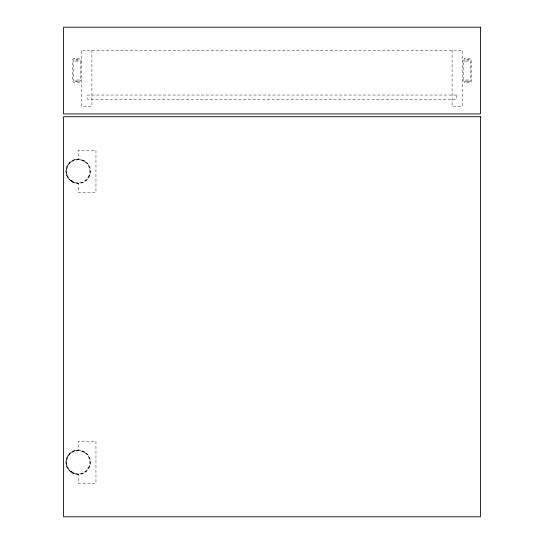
<?xml version="1.0" encoding="UTF-8"?>
<svg xmlns="http://www.w3.org/2000/svg" width="544" height="544" viewBox="0 0 544 544"><rect width="100%" height="100%" fill="white"/><g stroke="black" fill="none" stroke-linecap="round" stroke-linejoin="round"><path stroke-width="0.41" stroke-dasharray="2.72 2.04" d="M89.032 175.739L87.502 178.344L85.333 180.465A11.784 11.784 0 0 1 71.114 180.411L68.966 178.276A11.431 11.431 0 0 1 67.476 166.824L69.013 164.22L71.182 162.098A11.784 11.784 0 0 1 85.401 162.153L87.55 164.288A11.431 11.431 0 0 1 89.039 175.739M89.032 466.698L87.502 469.302L85.333 471.424A11.784 11.784 0 0 1 71.114 471.369L68.966 469.234A11.431 11.431 0 0 1 67.476 457.79L69.013 455.185L71.182 453.064A11.784 11.784 0 0 1 85.401 453.118L87.55 455.253A11.431 11.431 0 0 1 89.039 466.704M81.403 79.655L80.009 81.056L75.113 81.056L75.113 80.009L79.574 80.009L80.356 79.227L80.356 61.907L79.574 61.125L75.113 61.125L75.113 60.071L80.009 60.071L81.403 61.472M462.597 61.472L463.991 60.071L468.887 60.071L468.887 61.125L464.426 61.125L463.644 61.907L463.644 79.227L464.426 80.009L468.887 80.009L468.887 81.056L463.991 81.056L462.597 79.655M82.77 160.636L85.401 162.153M71.114 180.411L73.746 181.927M82.77 451.602L85.401 453.118M71.114 471.376L73.746 472.892M452.105 50.279L452.105 106.236L462.597 106.236L462.597 50.279L81.403 50.279L81.403 106.236L91.895 106.236L91.895 50.279M69.952 162.2L67.857 164.628A12.118 12.118 0 0 0 67.225 176.854C69.387 180.819 73.712 183.559 78.261 183.457L78.261 192.263L95.962 192.263L95.962 150.3L78.261 150.3L78.261 159.106L75.664 159.31L72.617 160.385L69.952 162.2M69.952 453.159L67.857 455.593A12.118 12.118 0 0 0 67.225 467.82C69.387 471.784 73.712 474.524 78.261 474.416L78.261 483.228L95.962 483.228L95.962 441.259L78.261 441.259L78.261 450.072L75.664 450.276L72.617 451.343L69.952 453.159M74.059 58.324L72.665 59.724L72.665 81.403L74.059 82.804L79.655 82.804L79.655 81.756L74.494 81.756L73.712 80.974L73.712 60.16L74.494 59.371L79.655 59.371L79.655 58.324L74.059 58.324M470.288 80.974L469.506 81.756L464.345 81.756L464.345 82.804L469.941 82.804L471.335 81.403L471.335 59.724L469.941 58.324L464.345 58.324L464.345 59.371L469.506 59.371L470.288 60.16L470.288 80.974M456.3 95.044L87.7 95.044L87.7 99.239L456.3 99.239L456.3 95.044M71.788 472.24A11.907 11.907 0 0 0 90.148 462.849A11.907 11.907 0 0 0 72.835 451.642A11.907 11.907 0 0 0 71.788 472.24M71.788 181.281A11.907 11.907 0 0 0 90.148 171.884A11.907 11.907 0 0 0 72.835 160.684A11.907 11.907 0 0 0 71.788 181.281M71.733 472.614A12.247 12.247 0 0 0 90.501 462.713A12.247 12.247 0 0 0 72.542 451.411A12.247 12.247 0 0 0 71.733 472.614M71.733 181.648A12.247 12.247 0 0 0 90.501 171.748A12.247 12.247 0 0 0 72.542 160.446A12.247 12.247 0 0 0 71.733 181.648"/><path stroke-width="0.82" d="M480.427 27.2L63.573 27.2L63.573 113.927L480.427 113.927L480.427 27.2M480.427 116.729L63.573 116.729L63.573 516.8L480.427 516.8L480.427 116.729"/></g></svg>
